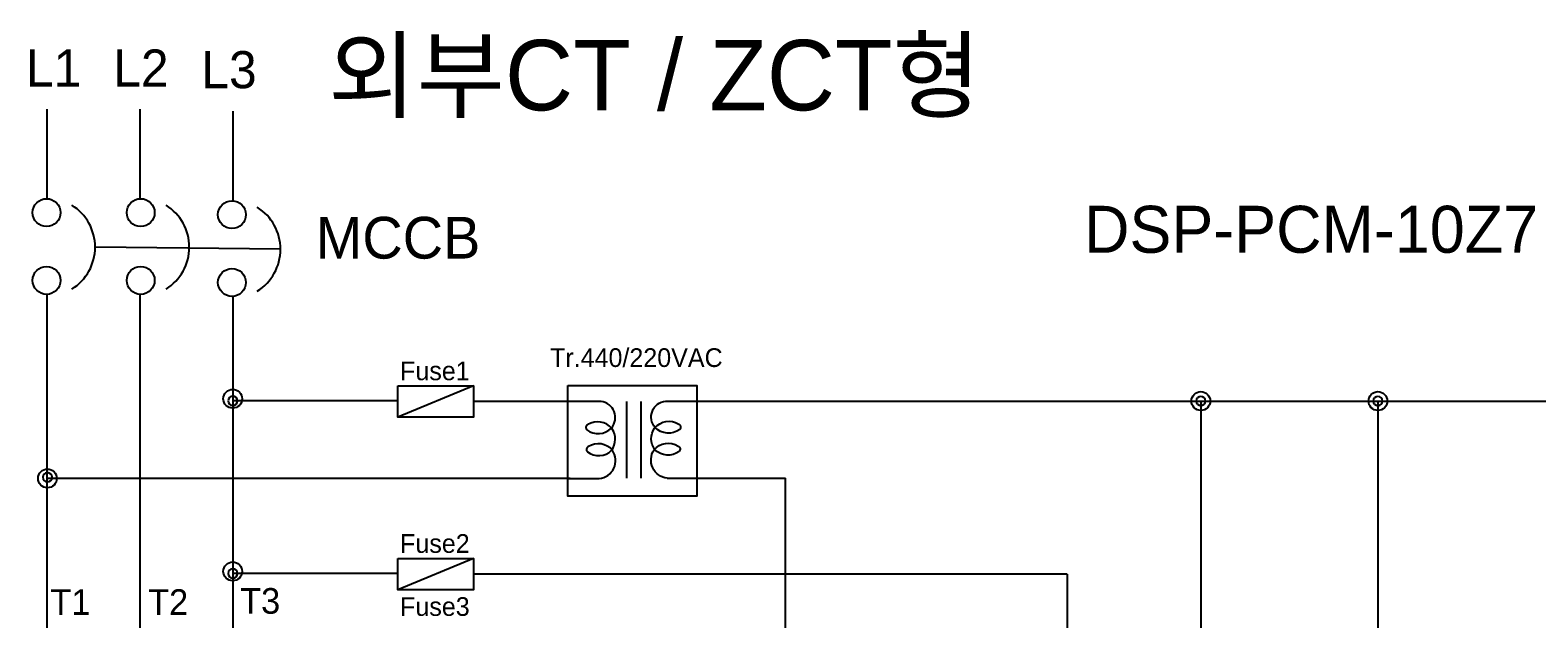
# Model space of a CAD drawing. Header units: millimetres. Extents: x 19 to 859, y 22 to 702.
# Drawn here: x 640.9 to 764.7, y 487.3 to 535.7 of the extents above; entities that cross this region are included whole.
import ezdxf

# ---------------------------------------------------------------- set-up
doc = ezdxf.new("R2010")
doc.units = ezdxf.units.MM
doc.layers.add('4', color=133, linetype='Continuous')
doc.layers.add('ASHADE', color=7, linetype='Continuous')
doc.styles.add('ghs', font='NGULIM.TTF')

msp = doc.modelspace()

# ---------------------------------------------------------------- linework, layer by layer
at = {"layer": '4', "color": 0, "linetype": 'ByBlock', "lineweight": 25}
for centre in [(657.578, 505.353), (642.356, 498.805), (657.578, 491.162)]:
    msp.add_circle(centre, 0.772, dxfattribs=at)
at = {"layer": '4', "color": 0}
for centre in [(737.096, 505.166), (751.644, 505.166)]:
    msp.add_circle(centre, 0.772, dxfattribs=at)
at = {"layer": 'ASHADE', "color": 0, "linetype": 'ByBlock', "lineweight": 25, "ltscale": 2}
for p, q in [((642.322, 529.159), (642.322, 521.8)), ((649.953, 529.159), (649.953, 521.799)), ((657.578, 528.989), (657.578, 521.629)), ((661.502, 517.645), (646.274, 517.815)), ((642.322, 513.938), (642.322, 474.722)), ((649.953, 513.939), (649.953, 474.712)), ((657.578, 513.769), (657.578, 474.722)), ((677.351, 506.405), (671.127, 503.849)), ((671.127, 505.183), (657.578, 505.183)), ((685.295, 505.127), (677.351, 505.127)), ((687.828, 505.127), (685.105, 505.127)), ((689.928, 505.127), (689.928, 498.825)), ((691.095, 505.127), (691.095, 498.825)), ((693.129, 505.166), (695.686, 505.166)), ((685.295, 498.786), (642.322, 498.786)), ((685.105, 498.786), (687.683, 498.786)), ((693.274, 498.825), (695.686, 498.825)), ((677.351, 492.215), (671.127, 489.659)), ((671.127, 490.992), (657.578, 490.992))]:
    msp.add_line(p, q, dxfattribs=at)
at = {"layer": 'ASHADE', "ltscale": 2}
for p, q in [((695.686, 505.166), (784.856, 505.166)), ((737.096, 505.166), (737.096, 429.688)), ((751.644, 505.166), (751.644, 470.95)), ((694.48, 498.825), (702.971, 498.825)), ((702.971, 407.95), (702.971, 498.825))]:
    msp.add_line(p, q, dxfattribs=at)
at = {"layer": 'ASHADE', "color": 1, "linetype": 'ByBlock', "lineweight": 25, "ltscale": 2}
msp.add_line((726.124, 490.937), (677.351, 490.937), dxfattribs=at)
at = {"layer": 'ASHADE', "color": 1, "ltscale": 2}
msp.add_line((726.124, 490.937), (726.124, 429.688), dxfattribs=at)
at = {"layer": 'ASHADE', "color": 0, "linetype": 'ByBlock', "lineweight": 25}
for points in [[(671.127, 506.405), (677.351, 506.405), (677.351, 503.849), (671.127, 503.849)], [(671.127, 492.215), (677.351, 492.215), (677.351, 489.659), (671.127, 489.659)]]:
    msp.add_lwpolyline(points, close=True, dxfattribs=at)
at = {"layer": 'ASHADE', "color": 0, "linetype": 'ByBlock', "lineweight": 25, "ltscale": 2}
msp.add_lwpolyline([(685.105, 506.45), (695.686, 506.45), (695.686, 497.347), (685.105, 497.347)], close=True, dxfattribs=at)
for points in [[(687.683, 498.786, 0.5644393), (688.769, 501.106, 0.3776145), (686.792, 501.423, 0.5214253), (686.707, 500.989, 0.3768363), (688.703, 501.121, 0.3151835), (688.722, 502.91, 0.3776145), (686.746, 503.227, 0.5214253), (686.661, 502.793, 0.3826417), (688.684, 502.949, 0.6020814), (687.828, 505.127)], [(693.274, 498.825, -0.5644393), (692.188, 501.145, -0.3776145), (694.165, 501.462, -0.5214253), (694.25, 501.028, -0.3768363), (692.254, 501.159, -0.3151835), (692.234, 502.949, -0.3776145), (694.211, 503.266, -0.5214253), (694.296, 502.832, -0.3826417), (692.273, 502.988, -0.6020814), (693.129, 505.166)]]:
    msp.add_lwpolyline(points, format="xyb", dxfattribs=at)
for centre in [(642.284, 520.657), (650.019, 520.657), (657.512, 520.487), (642.284, 515.081), (650.019, 515.081), (657.512, 514.911)]:
    msp.add_circle(centre, 1.144, dxfattribs=at)
for centre, radius, start, end in [((642.199, 517.815), 4.075, 302.22193, 57.77807), ((649.934, 517.815), 4.075, 302.22193, 57.77807), ((657.426, 517.645), 4.075, 302.22193, 57.77807), ((657.578, 505.183), 0.381, 0, 180), ((657.578, 505.183), 0.381, 180, 0), ((642.356, 498.898), 0.381, 0, 180), ((642.356, 498.898), 0.381, 180, 0), ((657.578, 490.992), 0.381, 0, 180), ((657.578, 490.992), 0.381, 180, 0)]:
    msp.add_arc(centre, radius, start, end, dxfattribs=at)
at = {"layer": 'ASHADE', "ltscale": 2}
for centre, start, end in [((737.096, 505.166), 0, 180), ((737.096, 505.166), 180, 0), ((751.644, 505.166), 0, 180), ((751.644, 505.166), 180, 0)]:
    msp.add_arc(centre, 0.381, start, end, dxfattribs=at)

# ---------------------------------------------------------------- texts
at = {"layer": 'ASHADE', "color": 0, "linetype": 'ByBlock', "lineweight": 25, "ltscale": 2, "style": 'ghs'}
for s, height, p in [('외부CT / ZCT형 ', 5.7915, (665.407, 529.062)), ('L1', 3.0512, (640.602, 531.017)), ('L2', 3.0512, (647.772, 531.017)), ('L3', 3.0512, (655.006, 530.881)), ('DSP-PCM-10Z7', 3.861, (727.506, 517.354)), ('MCCB', 3.4326, (664.4, 516.874)), ('Tr.440/220VAC', 1.53783, (683.646, 507.966)), ('Fuse1', 1.5378, (671.326, 506.878)), ('Fuse2', 1.5378, (671.326, 492.687)), ('T1', 2.109, (642.596, 487.585)), ('T2', 2.109, (650.628, 487.585)), ('T3', 2.109, (658.186, 487.681)), ('Fuse3', 1.5378, (671.326, 487.504))]:
    msp.add_text(s, height=height, dxfattribs=at).set_placement(p)

doc.saveas('drawing.dxf')
